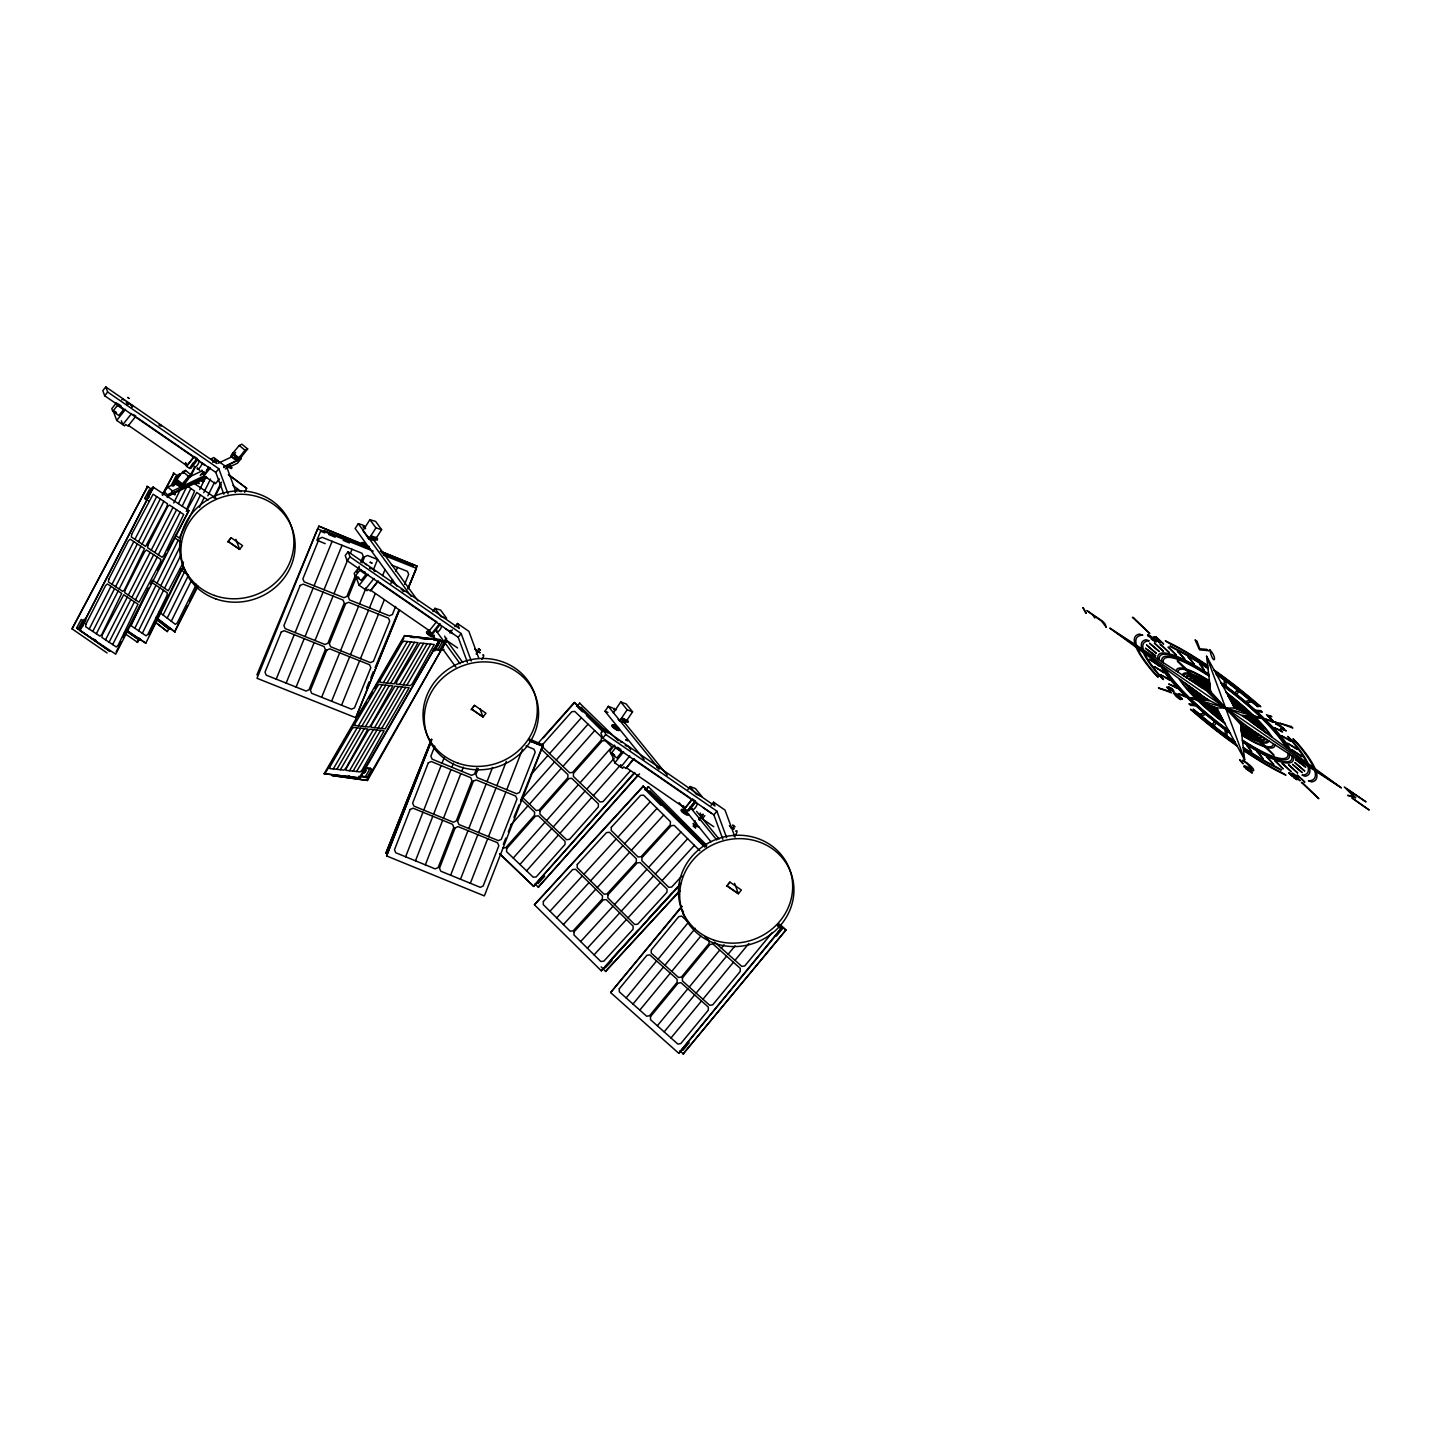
<?xml version="1.0" encoding="UTF-8"?>
<svg xmlns="http://www.w3.org/2000/svg" width="1441" height="1441" viewBox="0 0 1441 1441"><rect width="100%" height="100%" fill="white"/><g stroke="black" fill="none" stroke-linecap="round" stroke-linejoin="round"><path stroke-width="1.5" d="M683.304 914.188L683.304 911.108M438.803 643.19L437.47 645.802M370.193 568.529L369.58 567.556L370.859 568.655M1182.467 675.199L1182.557 674.748A54.542 11.132 38.5 0 1 1188.285 673.163L1189.383 673.397M1183.709 676.009L1183.782 675.685A53.011 10.826 38.5 0 1 1189.329 674.136L1190.302 674.352M1185.565 677.198L1185.601 677.09A50.705 10.357 38.5 0 1 1190.914 675.613L1191.653 675.775M1265.666 738.801L1265.648 738.909A50.705 10.357 38.5 0 1 1260.335 740.386L1259.578 740.224M1267.522 740.008L1267.468 740.314A53.011 10.826 38.5 0 1 1261.902 741.863L1260.947 741.647M1268.764 740.8L1268.674 741.25A54.542 11.132 38.5 0 1 1262.946 742.854L1261.848 742.601M197.075 482.033L195.904 483.816L193.923 481.978M196.3 482.195L199.11 482.933M437.344 644.92L438.01 644.109L437.362 645.046M613.812 727.507L612.569 726.624L613.65 727.165M627.862 722.031L626.565 719.978L626.493 721.509L623.791 720.482C624.98 718.681 622.296 718.14 623.305 720.302L621.269 718.537L619.72 720.842L625.142 722.914L626.691 720.608L627.862 722.031L628.366 721.257L621.792 717.762L627.141 709.783L620.747 701.893L615.397 709.891L614.226 708.468L613.704 709.224L614.875 710.665L613.326 712.971M685.916 812.184L683.124 809.806L684.385 810.689M530.27 741.07L542.753 746.168L484.356 895.906L386.602 855.918L431.904 739.467M431.255 741.539L386.602 855.918M434.804 746.114L430.895 756.183L432.156 759.191L471.603 775.33L474.521 774.033L476.881 767.999M405.623 856.783L422.952 812.22M423.78 810.112L441.108 765.549M442.009 763.226L444.368 757.137M415.476 860.817L432.804 816.254M433.633 814.147L450.979 769.584M451.88 767.26L453.447 763.208M425.347 864.852L442.675 820.289M443.504 818.182L460.832 773.619M461.732 771.295L463.318 767.242M478.25 768.575L475.908 774.61L477.169 777.6L516.617 793.739L519.535 792.46L535.205 752.184L533.945 749.176L526.055 745.952M450.637 875.209L467.965 830.646M468.793 828.539L486.139 783.976M487.022 781.634L492.552 767.459M460.49 879.244L477.836 834.681M478.664 832.574L495.992 788.011M496.893 785.669L506.349 761.37M470.36 883.279L487.688 838.716M488.517 836.609L505.863 792.046M506.746 789.704L522.507 749.194M431.381 739.359L385.81 853.396L431.543 739.341M503.323 844.354L505.809 838.122M508.295 831.907L511.609 823.622M513.933 817.389L519.066 804.943M520.561 800.8L543.095 744.817L528.577 738.747M276.204 679.125L294.234 634.67M295.099 632.563L313.147 588.108M314.066 585.785L332.114 541.33M286.147 683.106L304.195 638.651M305.06 636.544L323.09 592.089M324.027 589.747L342.075 545.292M296.107 687.069L314.156 642.614M315.021 640.506L333.051 596.052M333.988 593.728L347.929 559.378M350.379 553.308L352.018 549.273M355.08 576.31L346.921 596.412L343.949 597.691L304.123 581.804L302.862 578.832L319.181 538.646L322.154 537.349L361.979 553.236L363.222 556.226L360.79 562.242M356.702 572.293L359.151 566.259M356.467 576.868L348.326 596.97L349.569 599.942L389.394 615.829L392.366 614.532L395.627 606.499M362.177 562.801L364.627 556.784L367.599 555.487L377.56 559.468L373.471 569.573M321.649 697.264L339.68 652.809M340.544 650.702L358.593 606.247M359.529 603.923L366.086 587.748M331.61 701.245L349.641 656.79M350.505 654.664L368.554 610.209M369.472 607.886L375.218 593.746M382.604 575.553L385.053 569.501M341.553 705.207L359.602 660.753M360.466 658.645L378.497 614.19M379.433 611.867L384.351 599.744M390.925 583.569L392.564 579.534M395.843 571.447L397.482 567.412M404.597 584.398L408.686 574.347L407.425 571.375L391.502 565.016M399.445 609.759L355.783 717.708L399.553 609.831M416.287 568.276L407.875 589.009L416.395 568.33L383.396 555.145M363.006 544.788L318.785 526.127L256.894 674.892M366.554 688.204L369.022 681.917M370.841 677.864L373.327 671.596M375.146 667.543L399.121 609.597M408.668 586.955L417.169 566.205L380.28 551.183L417.278 566.295M362.43 771.692L362.339 770.467M126.97 404.543L128.519 403.66L126.16 402.219M233.55 457.554L235.694 459.247L233.91 457.445M365.456 528.126L364.627 526.379L365.257 528.163M428.842 633.464L427.581 632.599L428.697 633.085M167.264 497.487L169.245 493.47M173.19 485.455L179.765 473.711L173.839 485.743M173.731 502.981L180.467 489.31M178.45 503.557L187.114 485.977L194.607 491.039L186.736 509.177M182.196 506.097L190.86 488.499M186.303 511.483L196.733 492.462L207.99 500.063M134.842 628.24L156.006 585.262M157.015 583.209L178.198 540.231M200.479 495.002L179.314 537.979L175.55 535.458M138.588 630.78L159.771 587.784M160.78 585.748L180.99 544.716M199.416 507.304L204.244 497.523M142.335 633.301L163.517 590.324M164.526 588.27L180.9 555.055M183.493 562.08L168.291 590.81L153.268 580.687M149.125 634.887L181.728 568.691M126.574 630.383L145.793 643.208L183.349 566.979M199.669 489.562L205.451 477.89M203.757 492.678L210.512 479.06M207.828 495.794L214.601 482.177M213.754 497.631L221.428 482.159M214.331 498.064L221.049 484.536M163.103 615.001L184.34 572.221M167.192 618.117L188.429 575.337L180.251 569.105M171.281 621.233L191.545 580.381M235.171 492.498L237.117 488.607M196.444 584.271L177.261 622.944L175.37 624.349L159.014 611.885M198.083 586.145L174.667 631.806L187.546 605.85M189.528 601.852L196.462 587.874M244.664 492.318L246.645 488.319L229.029 474.918M82.371 626.907L85.884 619.954L84.28 619.18L79.903 627.898L81.489 628.654M79.687 630.438L153.466 487.184L79.687 630.438L115.748 654.178L188.897 510.6L152.836 486.878M89.198 629.069L110.975 586.325M112.02 584.307L133.779 541.582M134.914 539.348L156.691 496.605M92.782 631.428L114.541 588.703M115.586 586.667L137.363 543.941M138.498 541.708L160.257 498.982M162.149 494.857L173.929 473.224L162.779 495.164M96.349 633.788L118.126 591.062M119.153 589.027L140.93 546.301M142.065 544.068L163.842 501.342M105.517 639.858L127.276 597.132M128.321 595.097L150.098 552.371M151.233 550.138L172.992 507.412M109.084 642.218L130.861 599.492M131.888 597.457L153.665 554.731M154.799 552.497L176.577 509.772M112.668 644.577L134.427 601.852M135.472 599.816L157.231 557.091M158.366 554.857L180.143 512.131M116.127 651.872L121.206 641.893M123.242 637.913L148.639 588.054L131.077 625.718L146.099 635.823L147.901 634.31L167.048 595.439L167.264 592.845L152.26 582.722L150.44 584.253M150.657 584.073L152.692 580.093M157.771 570.114L165.895 554.173M167.931 550.174L188.897 510.6M139.201 638.201L137.165 642.2L139.831 638.507M1186.808 678.009L1187.096 677.45A49.156 10.033 38.5 0 1 1191.959 676.586L1192.572 676.73M1188.717 679.251L1188.897 678.891A46.851 9.565 38.5 0 1 1193.544 678.063L1193.941 678.153M1189.996 680.08L1190.104 679.846A45.319 9.258 38.5 0 1 1194.589 679.053L1194.841 679.107M1261.235 735.937L1261.127 736.153A45.319 9.258 38.5 0 1 1256.642 736.963L1256.39 736.891M1262.514 736.747L1262.334 737.108A46.851 9.565 38.5 0 1 1257.705 737.936L1257.291 737.846M1264.423 737.99L1264.135 738.549A49.156 10.033 38.5 0 1 1259.272 739.413L1258.659 739.269M189.636 476.791L194.715 466.866M190.266 477.061L195.346 467.154M154.565 621.701L167.39 631.572L169.426 627.61M72.05 628.852L147.594 486.536L72.05 628.852L107.084 652.953M144.73 498.442L149.27 489.814L150.837 490.606L146.316 499.234L144.73 498.442L148.459 500.91M76.607 628.078L81.182 619.468L82.767 620.26L78.192 628.87L109.822 651.332L76.607 628.078L78.192 628.87M433.759 648.846L438.1 649.351L442.855 640.939L444.404 641.893L439.649 650.323L435.308 649.819M361.259 776.033L365.438 776.645L370.229 768.233L371.778 769.206L366.987 777.618L358.629 776.393M366.897 780.067L446.224 641.191L367.509 780.464L332.024 775.51L367.509 780.464M324.153 773.709L404.435 635.625L439.703 639.534L360.034 777.996L324.153 773.709L360.034 777.996M324.765 774.105L340.598 746.87M342.85 742.98L356.431 719.653M358.683 715.763L366.608 702.145M368.86 698.255L372.264 692.419M374.516 688.528L382.441 674.928M384.693 671.038L392.618 657.42M394.87 653.53L403.912 637.967M333.285 768.936L357.17 727.831M358.323 725.886L382.207 684.781M383.45 682.638L407.353 641.551M336.834 769.332L360.736 728.227M361.871 726.282L385.774 685.177M387.017 683.034L410.919 641.947M340.4 769.71L364.303 728.624M365.438 726.678L389.322 685.574M390.583 683.43L414.468 642.326M349.533 770.737L373.417 729.632M374.57 727.687L398.455 686.582M399.697 684.439L423.6 643.352M353.081 771.133L376.984 730.029M378.118 728.083L402.021 686.979M403.264 684.835L427.166 643.731M356.647 771.511L380.55 730.425M381.685 728.48L405.569 687.375M406.83 685.232L430.715 644.127M359.421 777.6L439.703 639.534M361.025 776.195L365.888 767.855M365.564 528.703L362.952 525.082L358.269 523.659L355.152 528.541L397.176 586.361M368.914 538.916L370.373 536.628L376.065 538.376L374.606 540.663L368.914 538.916L362.916 530.666L364.375 528.379L363.276 526.866L364.681 526.379M376.299 539.6L372.877 538.556L376.227 538.664L375.813 537.853L377.164 539.871L376.551 537.601L381.613 529.658L375.615 521.408L369.923 519.661L364.861 527.604L363.762 526.109M370.373 536.628L372.372 538.412L370.859 535.854L375.921 527.91L369.923 519.661M432.912 611.506L434.93 608.336L440.622 610.083L446.62 618.333L440.928 616.586L434.93 608.336M644.163 759.515L604.986 711.26L608.282 706.342L612.731 708.035M614.55 709.837L614.226 708.468M615.073 709.747L616.388 709.729M622.422 719.96L621.792 717.762M627.213 719.834L632.563 711.836L626.187 703.965L620.747 701.893M687.861 789.686L690.005 786.498L695.427 788.551L701.821 796.423L696.399 794.369L690.005 786.498M444.152 641.245L446.458 638.129M175.928 483.275L167.84 487.112L164.094 491.813L168.777 495.722L172.542 491.021L204.136 475.872L169.011 495.434M443.99 642.2L446.692 638.705L444.062 642.29M699.551 818.722L701.947 815.624M700.182 817.876L702.776 814.525M699.407 818.83L703.064 814.129M227.732 542.05L231.154 537.745L242.592 545.635L239.62 549.363L228.182 541.492L231.154 537.745M471.135 709.674L474.539 705.37L485.977 713.259L483.005 716.988L471.567 709.116L474.539 705.37M699.119 819.01L701.875 815.534M726.516 886.413L729.939 882.108L741.376 889.998L738.404 893.744L726.966 885.855L729.939 882.108M212.746 462.399L215.303 459.193L216.907 463.588L105.787 386.909L102.815 390.637L104.689 395.771L215.826 472.432L223.823 494.173M104.689 395.771L107.661 392.024L105.787 386.909M112.776 411.333L117.478 405.425L116.487 402.741L111.786 408.632L112.776 411.333L118.864 415.512L123.548 409.622L117.478 405.425M133.581 414.558L135.904 416.161L128.015 426.086L125.673 424.483L124.592 425.852L116.721 420.43L125.547 409.352M131.635 413.531L122.809 424.627L121.368 420.736M128.339 425.329L186.862 465.695L193.923 456.833L137.237 417.71M186.573 466.38L194.373 456.581L197.363 458.634L189.546 468.433L186.573 466.38L185.403 463.209M206.369 470.396L208.927 467.208M219.302 478.934L215.466 483.744L204.028 475.854L210.404 467.839M215.826 472.432L218.798 468.703L107.661 392.024M454.906 626.655L457.445 623.449L459.301 628.456L348.164 551.777L345.192 555.505L347.083 560.639L458.202 637.318L467.46 662.482M347.083 560.639L350.055 556.892L348.164 551.777M355.17 576.202L359.854 570.294L358.863 567.61L354.162 573.5L355.17 576.202L361.241 580.399L365.942 574.491L364.951 571.807M378.299 581.029L370.391 590.954L368.067 589.351L366.969 590.72L359.097 585.298L367.923 574.22M365.185 589.495L374.012 578.417M436.767 621.449L428.95 631.248L431.922 633.32L439.739 623.503M449.808 633.049L452.348 629.843M458.202 637.318L461.174 633.572L350.055 556.892M711.025 805.393L713.583 802.187L714.988 806.023L603.869 729.344L600.879 733.073L602.77 738.206L713.889 814.885L722.878 839.274M602.77 738.206L605.742 734.46L603.869 729.344M610.858 753.769L615.541 747.861L614.55 745.177L609.867 751.067L610.858 753.769L616.928 757.966L621.629 752.058L620.639 749.374L617.595 747.267M633.986 758.596L626.078 768.521L623.755 766.918L622.656 768.287L614.803 762.865L623.629 751.788M620.873 767.062L629.699 755.985M692.004 799.269L684.943 808.149L626.421 767.765L633.482 758.885L690.167 798.008M684.637 808.815L692.455 799.016L695.427 801.07L687.627 810.887L684.637 808.815L683.484 805.663M694.976 801.322L687.915 810.202L688.87 810.851L695.931 801.989M713.745 826.738L702.307 818.83L704.847 815.642M713.889 814.885L716.861 811.139L605.742 734.46M185.583 482.591L180.107 487.004L174.361 482.249L182.863 471.639L185.511 470.396L191.257 475.152L185.583 482.591L183.709 482.627M176.577 481.042C176.414 478.826 179.639 481.276 177.081 481.456L181.872 484.806L175.64 480.267L177.081 481.456M183.043 473.459L185.511 470.396M181.404 485.023L188.609 476.395L191.257 475.152M180.107 487.004L181.872 484.806M232.649 453.357L230.758 456.077L236.522 460.832L239.152 459.571L247.672 448.962L241.926 444.206L239.278 445.467L232.649 453.357L232.974 454.852C229.317 450.943 241.908 461.354 236.882 458.076C239.368 458.058 236.27 455.266 236.378 457.662L233.568 454.113M233.406 454.816L235.658 452.384M236.522 460.832L245.024 450.222L247.672 448.962M223.679 466.722L241.259 458.49L237.477 463.191L225.354 468.937M699.389 819.659L702.217 816.164L699.461 819.749M699.191 819.461L702.037 815.966M782.535 928.472L781.67 927.914L775.546 935.461L776.411 936.02L782.535 928.472L779.203 925.482M699.227 819.947L703.154 814.705M777.474 925.842L781.13 929.013L678.729 1053.263L610.624 992.579L681.737 906.299M682.097 906.533L610.624 992.579M626.133 997.929L656.61 960.949M658.069 959.202L688.546 922.222L681.701 916.116L678.801 916.602L651.242 950.033L651.224 953.095L678.567 977.484L681.485 977.016L709.044 943.585L709.044 940.523L704.955 936.848M632.977 1004.035L663.454 967.055M664.895 965.29L695.373 928.31M639.804 1010.123L670.281 973.143M671.74 971.396L700.83 936.092M657.33 1025.776L687.807 988.796M689.266 987.049L719.743 950.069M721.329 948.124L724.102 944.756M664.175 1031.864L694.652 994.884M696.111 993.137L726.588 956.158M728.173 954.23L735.09 945.818M671.002 1037.97L701.479 1000.991M702.938 999.243L733.415 962.264M735 960.318L748.852 943.513M772.304 932.507L744.763 965.938L741.845 966.425L714.502 942.036M780.788 928.779L678.729 1053.263M785.939 930.021L683.196 1053.875L785.939 930.021L781.022 925.554M538.61 742.601L574.239 702.451L605.238 732.064M543.401 737.81L574.563 702.686M530.558 775.042L547.904 755.48M549.561 753.607L581.389 717.762M554.587 761.875L522.777 797.72L536.124 810.508L539.078 810.148L567.826 777.744L567.934 774.664L541.24 749.086M556.244 760.001L588.054 724.157M510.582 825.369L527.928 805.807M529.459 804.114L561.269 768.269M562.927 766.396L594.737 730.551M513.248 858.061L545.058 822.217M546.571 820.523L578.381 784.679M580.057 782.805L611.867 746.96L605.184 740.566L602.23 740.926L573.482 773.331L573.374 776.411L600.086 801.989L603.022 801.628L630.347 770.845M519.931 864.456L551.741 828.611M553.254 826.918L585.064 791.073M586.721 789.2L614.19 758.236M526.613 870.85L558.424 835.005M559.937 833.312L591.747 797.467M593.404 795.594L620.873 764.631M499.631 853.793L533.53 886.251L634.49 772.52M533.53 886.251L634.815 772.754M576.526 706.36L579.822 703.244M637.715 775.312L538.25 887.188L639.534 773.871M679.846 885.098L601.329 970.82L534.413 904.768L643.118 786.084L703.694 845.849M643.425 786.3L534.413 904.768M645.226 789.848L648.576 786.786L645.55 790.082M549.976 911.252L582.326 875.93M583.875 874.255L616.226 838.914M617.919 837.077L650.269 801.736M556.694 917.881L589.045 882.558M590.594 880.883L622.944 845.561M624.637 843.705L656.988 808.383M563.413 924.528L595.763 889.205M597.313 887.53L629.663 852.207M631.356 850.352L663.707 815.03M580.651 941.567L613.001 906.245M614.55 904.57L646.901 869.247M648.594 867.392L680.945 832.069M587.37 948.214L619.72 912.874M621.269 911.216L653.62 875.876M655.313 874.039L687.663 838.698M594.088 954.843L626.439 919.52M627.988 917.845L660.338 882.522M662.031 880.667L694.382 845.345M681.953 875.858L671.722 887.026L668.75 887.314L641.875 860.745L641.984 857.647L671.236 825.711L674.226 825.423L699.75 850.658M681.035 883.225L601.329 970.82M611.524 958.949L637.859 930.274M648.36 918.836L671.758 893.348M679.576 890.79L605.562 971.396L679.882 891.006M1193.202 682.151L1193.49 681.845A41.483 8.466 38.5 0 1 1196.228 681.359L1197.129 681.485M1245.961 726.03L1273.844 755.12L1240.593 724.463L1210.656 691.536L1177.387 660.897C1201.848 686.474 1226.615 712.737 1256.084 732.586L1341.247 787.795L1252.553 723.022C1236.792 709.206 1214.439 706.792 1198.678 692.977L1109.984 628.222L1195.273 683.304A39.177 7.998 38.5 0 1 1197.867 682.836L1198.516 682.926M1256.084 732.586L1255.958 732.694A39.177 7.998 38.5 0 1 1253.364 733.163L1252.715 733.073M1258.029 733.847L1257.741 734.153A41.483 8.466 38.5 0 1 1255.003 734.64L1254.102 734.514M201.092 474.557L203.974 471.657L201.128 474.503M200.227 475.476L203.415 472.288M695.427 820.956L694.544 821.568L696.579 823.766M127.366 404.255L128.591 403.642A8.268 2.576 -55.4 0 1 130.032 404.182M442.711 650.089L443.918 649.387M1198.498 685.592L1198.678 685.484A35.341 7.223 38.5 0 1 1200.587 685.304L1200.821 685.34M1252.733 730.425L1252.553 730.515A35.341 7.223 38.5 0 1 1250.644 730.695L1250.41 730.659M366.158 545.346L364.105 544.122L366.59 546.121M431.994 634.706L429.256 633.374M695.12 824.522L696.705 826.197L692.941 823.766L693.986 823.225M698.957 827.026L694.904 825.927M168.903 495.596L206.063 476.539M223.661 467.514L241.259 458.49M174.361 482.249L176.991 481.006M188.05 477.547L202.19 470.847M218.366 463.191L232.505 456.491M241.512 456.635L241.079 455.644M168.777 495.722L207.18 477.547M686.51 812.85L683.628 811.031L684.997 811.283M372.931 538.556L371.616 537.583L372.372 538.412M368.536 546.896A4.269 1.405 32.5 0 1 366.266 547.85A4.269 1.405 32.5 0 1 361.565 544.104A4.269 1.405 32.5 0 1 364.645 543.797L363.726 542.897L364.249 543.905M127.456 403.93L127.601 403.012M622.818 721.257L621.846 721.166M627.033 721.707L625.718 720.716L626.493 721.509M616.028 726.786L612.983 726.012L617.252 728.263L615.037 726.354L616.478 727.543M1201.956 687.825L1203.145 687.771M1249.149 728.209L1248.086 728.227M614.605 755.498L612.191 753.517L613.2 753.967M502.801 848.047L505.755 847.686L534.503 815.282L534.611 812.202L521.264 799.413M542.753 746.168L530.108 741.07M731.127 827.062L733.865 828.827L730.119 826.251L732.406 827.8M1209.197 700.668L1191.023 697.966L1216.708 707.999L1234.523 708.017L1260.209 718.032L1242.034 715.348M373.363 537.799L372.192 536.791L372.787 537.601M376.731 538.826L377.65 539.114M428.391 634.112L427.509 633.211M539.33 744.385L529.009 740.17M198.101 468.919L199.813 470.432M623.791 720.482L622.512 719.491L623.305 720.302M440.334 639.93L404.435 635.625M410.289 637.174L414.63 637.661M421.15 638.417L427.671 639.174M434.173 639.93L442.855 640.939M437.902 641.155L444.404 641.893M96.025 640.615L93.107 639.138M430.967 639.192L411.351 636.634L416.341 637.588M435.326 639.768L446.224 641.191M420.682 638.165L425.041 638.723M433.759 639.876L446.836 641.587M1199.434 683.899L1198.948 683.827A37.646 7.691 38.5 0 0 1196.462 684.277L1195.165 683.412M1201.668 686.294L1201.758 686.312A33.755 6.899 38.5 0 0 1199.921 686.528M1249.491 729.704L1249.563 729.704A33.755 6.899 38.5 0 0 1251.382 729.542M1251.797 732.1L1252.283 732.172A37.646 7.691 38.5 0 0 1254.769 731.74M366.05 767.621L370.229 768.233M365.51 768.287L369.689 768.9M128.988 398.473L127.835 397.356L128.789 398.418M1196.174 680.512L1196.21 680.53A43.014 8.79 38.5 0 0 1191.905 681.269M1255.021 735.468L1255.075 735.486A43.014 8.79 38.5 0 0 1259.326 734.73M1184.664 668.624L1184.844 668.678A62.215 12.699 38.5 0 0 1176.324 670.948L1176.324 671.218M1186.285 669.092L1186.465 669.146A62.215 12.699 38.5 0 1 1208.621 680.314L1209.413 680.818M1185.925 669.831L1185.979 669.849A60.306 12.321 38.5 0 0 1177.837 672.082L1177.837 672.19M1187.636 670.335L1187.672 670.335A60.306 12.321 38.5 0 1 1209.161 681.179L1209.467 681.377M1191.023 697.966L1260.209 718.032M1263.559 745.663L1263.595 745.681A60.306 12.321 38.5 0 1 1242.088 734.838L1241.764 734.622M1265.252 746.15L1265.306 746.168A60.306 12.321 38.5 0 0 1273.394 743.916L1273.394 743.916M1264.946 746.906L1264.766 746.852A62.215 12.699 38.5 0 1 1242.61 735.685L1241.818 735.198M1266.387 747.339L1266.567 747.393A62.215 12.699 38.5 0 0 1274.907 745.051L1274.907 744.781M375.921 527.91L381.613 529.658M363.276 526.866L364.195 527.154M370.859 535.854L376.551 537.601M1191.707 674.082L1193.022 674.532A54.542 11.132 38.5 0 1 1208.206 682.187L1209.665 683.088M1192.788 675.072L1193.941 675.469A53.011 10.826 38.5 0 1 1208.693 682.926L1209.72 683.556M1194.409 676.586L1195.31 676.892A50.705 10.357 38.5 0 1 1209.431 684.007L1209.81 684.241M1195.508 677.576L1196.228 677.828A49.156 10.033 38.5 0 1 1207.72 683.43L1209.864 684.691M1197.129 679.089L1197.615 679.251A46.851 9.565 38.5 0 1 1208.549 684.583L1209.936 685.412M1198.228 680.08L1198.534 680.188A45.319 9.258 38.5 0 1 1209.107 685.358L1209.99 685.88M1199.849 681.593L1199.903 681.611A43.014 8.79 38.5 0 1 1209.954 686.51L1210.08 686.582M1251.328 734.406L1251.382 734.424A43.014 8.79 38.5 0 1 1241.277 729.488L1241.151 729.416M1253.022 735.919L1252.697 735.811A45.319 9.258 38.5 0 1 1242.124 730.641L1241.241 730.137M1254.102 736.927L1253.616 736.747A46.851 9.565 38.5 0 1 1242.682 731.416L1241.295 730.605M1255.723 738.422L1255.003 738.17A49.156 10.033 38.5 0 1 1243.511 732.568L1241.367 731.308M1256.822 739.431L1255.922 739.107A50.705 10.357 38.5 0 1 1241.8 731.992L1241.422 731.758M1258.443 740.926L1257.291 740.53A53.011 10.826 38.5 0 1 1242.538 733.091L1241.512 732.46M1259.524 741.917L1258.209 741.467A54.542 11.132 38.5 0 1 1243.025 733.811L1241.566 732.911M176.468 482.825L179.35 485.779M627.141 709.783L632.563 711.836M604.986 711.26L607.958 712.394M621.269 718.537L627.015 720.752M1200.947 682.602L1202.226 683.106A41.483 8.466 38.5 0 1 1208.711 686.258L1210.134 687.069M1202.605 684.115L1203.523 684.475A39.177 7.998 38.5 0 1 1209.647 687.465L1210.656 691.536M1203.703 685.123L1204.388 685.412A37.646 7.691 38.5 0 1 1210.278 688.276M1205.36 686.655L1205.685 686.781A35.341 7.223 38.5 0 1 1209.738 688.69L1210.35 689.032M1244.772 728.335L1244.682 728.299A33.755 6.899 38.5 0 1 1240.827 726.48M1245.889 729.344L1245.546 729.218A35.341 7.223 38.5 0 1 1241.494 727.309L1240.593 724.463M1247.528 730.875L1246.843 730.605A37.646 7.691 38.5 0 1 1240.953 727.723L1240.881 726.985M1248.627 731.884L1247.708 731.524A39.177 7.998 38.5 0 1 1241.584 728.534L1240.953 727.723M1250.284 733.415L1249.005 732.911A41.483 8.466 38.5 0 1 1242.52 729.74L1241.097 728.948M369.923 548.679L324.027 530.432M382.189 553.452L413.459 565.899M373.219 551.11L317.614 528.901L257.002 678.279L355.783 717.708M318.893 526.199L363.979 544.572M324.765 532.936L320.623 531.243L316.876 540.249L325.198 543.653M328.674 534.467L335.159 537.187M343.21 540.393L349.442 542.933M246.645 488.319L228.398 474.647M1208.134 689.212L1210.512 690.311M1243.097 726.786L1240.719 725.688M1209.251 690.239L1210.566 690.851M1241.98 725.76L1240.665 725.165M179.873 475.206L178.27 474.485L173.965 483.203L175.568 483.924M93.377 639.029L95.754 640.308M153.503 488.589L151.899 487.833L147.486 496.497L149.071 497.271M625.196 745.285L626.601 746.096M617.469 728.407L618.279 729.2L617.018 728.444M202.316 463.209L204.712 465.101L202.244 463.209M478.538 651.53L480.123 652.845L478.178 651.26M348.29 776.051L350.541 776.969L349.424 775.997M369.869 538.105L371.688 538.286M369.58 538.232L372.03 539.15L372.102 538.232M201.038 479.331L201.488 479.006M365.438 776.645L366.987 777.618M438.1 649.351L439.649 650.323M1291.46 774.195L1288.758 772.736L1292.973 775.006L1297.008 779.761L1293.712 777.726L1292.163 774.718M233.568 455.338L232.974 454.852M236.954 458.13L236.378 457.662M202.623 481.096L202.352 481.24M180.539 484.32L179.891 483.78M176.757 484.068L175.352 483.564L176.396 484.842M1196.462 684.277L1205.27 689.969M437.974 641.641L439.505 642.632L434.606 650.972L433.075 649.981M686.799 813.553L685.754 813.102L687.447 813.553M1208.621 674.01L1206.279 672.461A85.649 17.49 38.5 0 0 1157.789 658.393L1157.952 659.312M1208.693 674.568L1206.711 673.253A83.722 17.094 38.5 0 0 1159.303 659.51L1159.447 660.284M1208.783 675.451L1207.414 674.532A80.66 16.481 38.5 0 0 1161.734 661.293L1161.842 661.833M1208.855 676.009L1207.846 675.325A78.733 16.085 38.5 0 0 1163.265 662.392L1163.337 662.788M1242.376 740.008L1243.403 740.674A78.733 16.085 38.5 0 0 1287.966 753.607L1287.894 753.211M1242.448 740.548L1243.835 741.467A80.66 16.481 38.5 0 0 1289.497 754.724L1289.389 754.183M1242.538 741.449L1244.52 742.745A83.722 17.094 38.5 0 0 1291.929 756.489L1291.784 755.732M1242.61 741.989L1244.952 743.538A85.649 17.49 38.5 0 0 1293.442 757.606L1293.279 756.705M114.884 411.369L116.037 412.288M172.434 493.524L174.937 494.803L174.307 493.362M194.643 483.726L216.33 498.478M174.451 537.709L180.701 541.924M127.204 630.672L145.793 643.208M1207.648 665.544L1205.144 663.851A115.226 23.524 38.5 0 0 1169.209 642.704L1165.301 640.867L1170.146 643.803A113.299 23.146 38.5 0 1 1205.487 664.571L1207.702 666.084M1207.936 668.066L1206.711 667.237A106.382 21.723 38.5 0 0 1173.532 647.711L1169.93 646.018L1174.469 648.792A104.472 21.345 38.5 0 1 1207.054 667.958L1208.008 668.606M1243.241 747.393L1244.177 748.041A104.472 21.345 38.5 0 0 1276.762 767.206L1281.319 769.998L1277.699 768.287A106.382 21.723 38.5 0 1 1244.52 748.78L1243.295 747.951M1243.529 749.914L1245.745 751.427A113.299 23.146 38.5 0 0 1281.085 772.214L1285.93 775.132L1282.022 773.295A115.226 23.524 38.5 0 1 1246.087 752.166L1243.583 750.455M581.66 707.783L580.831 707.207L607.868 733.037M730.587 826.576L731.308 827.026M729.416 825.765L733.865 828.827M146.964 486.229L151.287 489.075M1109.984 628.222L1341.247 787.795M457.445 623.449L468.883 631.338L478.88 658.465M713.583 802.187L725.021 810.094L735 837.203M215.303 459.193L226.741 467.1L235.784 491.651M127.132 402.85L128.465 403.786M436.317 621.701L377.776 581.317L370.715 590.198L429.238 630.582M439.289 623.755L440.244 624.421L433.183 633.283L432.228 632.635M445.485 628.708L452.474 633.536M475.89 649.693L478.79 651.692M359.854 570.294L365.942 574.491M118 403.786L121.044 405.876M703.028 807.536L711.674 813.517M615.541 747.861L621.629 752.058M457.626 647.982L446.17 640.092L444.711 636.093M471.567 709.098L483.005 716.988L479.943 708.666M228.164 541.474L239.62 549.363L235.91 539.312M726.966 885.837L738.404 893.744L734.568 883.297M173.298 472.936L178.81 476.791M124.286 633.175L137.796 642.488M1213.934 669.885L1216.456 671.65A115.226 23.524 38.5 0 1 1256.012 702.614L1260.767 706.738L1255.507 702.704A113.299 23.146 38.5 0 0 1216.618 672.263L1214.367 670.677M1215.934 673.577L1217.159 674.442A106.382 21.723 38.5 0 1 1253.688 703.028L1258.083 706.847L1253.184 703.118A104.472 21.345 38.5 0 0 1217.321 675.036L1216.366 674.37M1234.865 741.629L1233.91 740.962A104.472 21.345 38.5 0 1 1198.047 712.899L1193.166 709.17L1197.543 712.989A106.382 21.723 38.5 0 0 1234.072 741.557L1235.297 742.421M1236.864 745.321L1234.613 743.754A113.299 23.146 38.5 0 1 1195.724 713.313L1190.464 709.26L1195.219 713.403A115.226 23.524 38.5 0 0 1234.775 744.349L1237.297 746.114M240.107 456.437L241.404 457.139M234.09 454.545L236.954 456.923M237.477 457.337L238.395 458.112M234.379 458.418L236 459.103M177.675 480.718L180.557 483.095M181.062 483.528L181.98 484.284M1220.653 682.295L1223.067 684.043A85.649 17.49 38.5 0 1 1290.686 750.095L1291.298 751.319M1221.085 683.124L1223.121 684.583A83.722 17.094 38.5 0 1 1289.227 749.14L1289.749 750.185M1221.788 684.421L1223.211 685.448A80.66 16.481 38.5 0 1 1286.885 747.645L1287.245 748.365M1222.22 685.232L1223.265 685.988A78.733 16.085 38.5 0 1 1285.426 746.69L1285.696 747.231M1229.011 730.785L1227.966 730.029A78.733 16.085 38.5 0 1 1165.805 669.308L1165.535 668.786M1229.443 731.596L1228.02 730.551A80.66 16.481 38.5 0 1 1164.346 668.372L1163.986 667.651M1230.146 732.893L1228.11 731.416A83.722 17.094 38.5 0 1 1162.004 666.859L1161.482 665.832M1230.578 733.703L1228.164 731.956A85.649 17.49 38.5 0 1 1160.545 665.904L1159.933 664.697M125.835 630.365L139.831 640.452L125.997 630.87M645.82 789.956L645.064 789.398L660.915 805.339M1226.039 692.292L1226.867 692.905A62.215 12.699 38.5 0 1 1253.076 715.114L1253.328 715.348M1226.489 693.103L1226.831 693.355A60.306 12.321 38.5 0 1 1252.229 714.88L1252.301 714.952M1224.742 722.896L1224.418 722.643A60.306 12.321 38.5 0 1 1199.002 701.119L1199.002 701.119M1225.192 723.724L1224.364 723.112A62.215 12.699 38.5 0 1 1198.155 700.902L1197.903 700.65M228.435 466.109L232.001 467.911L229.713 465.191M200.389 479.439L203.775 481.366L202.442 479.241M199.921 480.033L203.307 481.942L202.677 480.519M172.019 492.282L175.406 494.209L174.073 492.083M362.844 544.41L363.78 544.536M1227.84 695.625L1229.425 696.832A54.542 11.132 38.5 0 1 1247.384 712.052L1249.149 713.727M1228.2 696.291L1229.317 697.138A53.011 10.826 38.5 0 1 1246.771 711.926L1248.32 713.385M1228.759 697.318L1229.155 697.606A50.705 10.357 38.5 0 1 1245.853 711.764L1247.059 712.899M1222.49 718.699L1222.076 718.393A50.705 10.357 38.5 0 1 1205.378 704.235L1204.172 703.1M1223.031 719.707L1221.914 718.861A53.011 10.826 38.5 0 1 1204.46 704.073L1202.911 702.614M1223.391 720.374L1221.806 719.167A54.542 11.132 38.5 0 1 1203.847 703.947L1202.082 702.289M233.028 485.491L241.205 491.723M182.629 568.114L185.349 570.186M155.916 617.324L175.28 632.077M157.051 618.387L174.667 631.806M1229.119 697.984L1231.479 699.84A49.156 10.033 38.5 0 1 1245.24 711.656L1246.213 712.575M1229.677 699.029L1231.208 700.218A46.851 9.565 38.5 0 1 1244.322 711.476L1244.97 712.088M1230.056 699.714L1231.01 700.47A45.319 9.258 38.5 0 1 1243.709 711.368L1244.123 711.764M1230.614 700.74L1230.74 700.848A43.014 8.79 38.5 0 1 1242.79 711.188L1242.862 711.26M1220.635 715.258L1220.491 715.15A43.014 8.79 38.5 0 1 1208.441 704.811L1208.441 704.811M1221.193 716.285L1220.221 715.529A45.319 9.258 38.5 0 1 1207.522 704.631L1207.108 704.253M1221.554 716.988L1220.041 715.781A46.851 9.565 38.5 0 1 1206.91 704.523L1206.279 703.91M1222.112 718.014L1219.752 716.177A49.156 10.033 38.5 0 1 1205.991 704.361L1205.018 703.424M357.422 577.12L358.917 577.931L358.431 577.157M155.178 621.99L167.39 631.572M234.253 457.517L235.676 458.742M234.397 458.742L232.974 457.517M1230.992 701.461L1232.595 702.74A41.483 8.466 38.5 0 1 1240.359 709.404L1242.016 710.935M1210.224 687.789L1206.567 656.231L1232.199 703.028A39.177 7.998 38.5 0 1 1239.548 709.332L1240.737 710.431M1241.025 728.209L1244.664 759.767L1219.032 712.971A39.177 7.998 38.5 0 1 1211.701 706.666L1210.494 705.568M1220.239 714.556L1218.636 713.259A41.483 8.466 38.5 0 1 1210.872 706.594L1209.215 705.063M157.231 619.594L169.317 629.321L155.682 618.891M227.102 465.983L231.353 468.613L230.02 466.488M1231.569 702.524L1233.262 704.919A35.341 7.223 38.5 0 1 1238.179 709.206L1238.612 709.602M1219.662 713.493L1217.969 711.079A35.341 7.223 38.5 0 1 1213.052 706.81L1212.62 706.396M239.278 445.467L245.024 450.222M233.136 453.122L238.882 457.878M219.626 462.291L213.88 457.536L211.233 458.796L215.538 462.363M196.426 481.654L198.912 483.708M182.863 471.639L188.609 476.395M184.142 482.609L185.006 483.329M176.721 479.313L182.467 484.068M176.234 479.529L177.153 480.303M167.84 487.112L172.542 491.021M1233.568 706.216L1236.468 708.774M1217.681 709.783L1214.763 707.243M613.686 754.327L614.55 755.228M234.181 458.256L233.226 457.517M1233.982 706.991L1235.603 708.432M1217.249 709.008L1215.628 707.567M619.234 720.662L618.153 719.329M778.32 924.942L781.67 927.914M779.041 923.843L785.597 929.787M679.918 1050.885L683.556 1054.091M369.058 537.835L368.049 536.448M368.572 538.61L367.563 537.205M1239.89 710.107L1238.99 709.278A37.646 7.691 38.5 0 0 1231.947 703.226M1237.639 709.152L1237.765 709.278A33.755 6.899 38.5 0 0 1232.956 705.099M1211.341 705.892L1212.241 706.72A37.646 7.691 38.5 0 0 1219.284 712.773M574.239 702.451L604.914 731.83M499.973 854.027L533.854 886.485M1255.345 717.312L1255.597 717.564A62.215 12.699 38.5 0 1 1271.917 736.891L1272.169 737.342M1254.607 717.204L1254.679 717.276A60.306 12.321 38.5 0 1 1270.476 736.009L1270.584 736.189M1177.387 660.897L1273.844 755.12M1196.624 698.795L1196.552 698.741A60.306 12.321 38.5 0 1 1180.755 679.99L1180.647 679.81M1195.886 698.687L1195.634 698.435A62.215 12.699 38.5 0 1 1179.332 679.107L1179.062 678.657M579.498 703.01L618.243 740.674M577.769 707.261L582.506 711.854M586.469 715.529L603.004 731.83M535.043 884.072L538.592 887.422M706.468 846.678L649.657 790.929L705.676 846.137M643.118 786.084L704.973 847.2M648.252 786.57L706.756 845.273M601.167 966.875L605.886 971.612M1252.391 716.879L1253.994 718.501A54.542 11.132 38.5 0 1 1265.18 731.758L1265.774 732.676M1251.797 716.789L1253.202 718.212A53.011 10.826 38.5 0 1 1264.063 731.091L1264.477 731.722M1250.896 716.663L1251.995 717.762A50.705 10.357 38.5 0 1 1262.388 730.083L1262.55 730.317M1250.302 716.573L1251.202 717.474A49.156 10.033 38.5 0 1 1260.227 727.903L1261.253 729.362M1249.419 716.429L1249.995 717.024A46.851 9.565 38.5 0 1 1258.605 726.985L1259.254 727.921M1248.825 716.357L1249.203 716.735A45.319 9.258 38.5 0 1 1257.525 726.354L1257.939 726.948M1247.942 716.213L1247.996 716.285A43.014 8.79 38.5 0 1 1255.904 725.417L1255.958 725.507M1203.235 699.714L1203.307 699.786A43.014 8.79 38.5 0 1 1195.346 690.581L1195.346 690.581M1202.406 699.66L1202.028 699.281A45.319 9.258 38.5 0 1 1193.706 689.645L1193.292 689.05M1201.812 699.569L1201.236 698.975A46.851 9.565 38.5 0 1 1192.626 689.032L1191.977 688.077M1200.929 699.425L1200.029 698.525A49.156 10.033 38.5 0 1 1191.005 688.096L1189.978 686.636M1200.335 699.353L1199.236 698.237A50.705 10.357 38.5 0 1 1188.843 685.916L1188.699 685.682M1199.434 699.209L1198.029 697.786A53.011 10.826 38.5 0 1 1187.168 684.907L1186.754 684.277M1198.84 699.119L1197.237 697.498A54.542 11.132 38.5 0 1 1186.051 684.241L1185.457 683.322M1247.33 716.123L1248.717 717.582A41.483 8.466 38.5 0 1 1253.814 723.472L1254.607 724.517M1246.429 715.997L1247.438 717.042A39.177 7.998 38.5 0 1 1252.247 722.607L1252.553 723.022M1245.835 715.907L1246.573 716.681A37.646 7.691 38.5 0 1 1251.202 722.031M1244.934 715.781L1245.294 716.159A35.341 7.223 38.5 0 1 1248.681 719.978L1249.077 720.482M1244.322 715.691L1244.448 715.799A33.755 6.899 38.5 0 1 1247.672 719.473M1206.801 700.2L1206.91 700.326A33.755 6.899 38.5 0 1 1203.631 696.597M1206.297 700.236L1205.937 699.84A35.341 7.223 38.5 0 1 1202.551 696.021L1202.154 695.517M1205.397 700.092L1204.658 699.317A37.646 7.691 38.5 0 1 1200.029 693.968M1204.802 700.002L1203.793 698.957A39.177 7.998 38.5 0 1 1198.984 693.391L1198.678 692.977M1203.901 699.876L1202.514 698.435A41.483 8.466 38.5 0 1 1197.417 692.545L1196.624 691.482M1243.421 715.547L1245.474 717.852M1207.828 700.452L1205.757 698.146M1242.808 715.457L1243.961 716.753M1208.423 700.542L1207.27 699.245M451.465 631.806L450.511 630.419M1148.459 636.328C1163.571 644.469 1137.832 628.942 1153.647 638.381C1159.735 644.415 1145.937 635.265 1153.322 640.506A5.746 1.171 38.5 0 0 1155.826 641.821L1156.276 641.893A5.746 1.171 38.5 0 0 1155.484 639.696L1148.099 634.58A5.746 1.171 38.5 0 0 1148.387 636.274M696.597 811.391L719.095 839.076M608.282 706.342L659.005 768.828M690.005 806.996L716.771 839.977M679.161 802.619L710.971 841.814M623.917 721.815L667.255 775.222M447.052 640.867L462.741 662.464M179.08 484.987L176.667 483.492M376.065 538.376L377.164 539.871M358.269 523.659L411.171 596.412M436.281 630.978L460.093 663.725M428.697 629.717L436.587 640.561M441.865 647.838L455.896 667.147M373.435 539.528L418.034 600.933M114.163 411.351L116.487 412.792M617.432 727.831L618.675 728.57L617.432 727.831A4.269 1.135 33.9 0 1 617.757 730.335A4.269 1.135 33.9 0 1 612.173 726.516A4.269 1.135 33.9 0 1 614.767 726.192M1232.541 704.325L1234.523 708.017M1216.708 707.999L1218.69 711.674M1315.093 768.701L1314.606 767.513A115.226 23.524 38.5 0 0 1297.422 743.052L1293.009 738.819L1296.234 742.475A113.299 23.146 38.5 0 1 1313.129 766.522L1313.562 767.567M1308.032 763.532L1307.78 762.955A106.382 21.723 38.5 0 0 1291.911 740.368L1287.75 736.423L1290.722 739.773A104.472 21.345 38.5 0 1 1306.303 761.965L1306.483 762.397M1144.748 653.602L1144.929 654.034A104.472 21.345 38.5 0 0 1160.509 676.225L1163.481 679.576L1159.321 675.631A106.382 21.723 38.5 0 1 1143.452 653.043L1143.199 652.467M1137.669 648.432L1138.102 649.477A113.299 23.146 38.5 0 0 1154.998 673.541L1158.222 677.18L1153.809 672.947A115.226 23.524 38.5 0 1 1136.625 648.486L1136.138 647.315M1206.567 656.231L1244.664 759.767M716.861 811.139L726.66 837.743M700.146 812.994L702.307 818.83M614.803 762.865L611.939 755.084A8.268 2.576 -55.4 0 1 612.029 752.977M461.174 633.572L471.261 660.969M359.097 585.298L356.251 577.517A8.268 2.576 -55.4 0 1 356.215 575.932M218.798 468.703L228.056 493.885M201.902 470.09L204.028 475.854M185.799 462.813L186.862 465.695M116.721 420.43L113.857 412.648A8.268 2.576 -55.4 0 1 113.767 411.532M1316.137 771.511L1316.48 772.574A115.226 23.524 38.5 0 1 1311.724 781.905L1308.464 780.842L1310.283 780.68A113.299 23.146 38.5 0 0 1314.967 771.511L1314.66 770.557M1309.347 767.116L1309.509 767.639A106.382 21.723 38.5 0 1 1305.114 776.249L1302.016 775.168L1303.691 775.006A104.472 21.345 38.5 0 0 1307.996 766.558L1307.87 766.144M1143.361 649.855L1143.235 649.441A104.472 21.345 38.5 0 1 1147.54 640.993L1149.216 640.831L1146.117 639.75A106.382 21.723 38.5 0 0 1141.722 648.378L1141.884 648.9M1136.571 645.442L1136.283 644.505A113.299 23.146 38.5 0 1 1140.948 635.319L1142.767 635.157L1139.507 634.094A115.226 23.524 38.5 0 0 1134.769 643.425L1135.094 644.487M1218.347 710.971A33.755 6.899 38.5 0 1 1213.646 706.883M1206.621 687.771A33.755 6.899 38.5 0 1 1210.476 689.591M688.654 814.147A4.269 1.135 33.9 0 1 684.799 813.048A4.269 1.135 33.9 0 1 681.485 809.608A4.269 1.135 33.9 0 1 685.358 810.707M688.258 814.759A4.269 1.135 33.9 0 1 684.691 813.859A4.269 1.135 33.9 0 1 681.089 810.454A4.269 1.135 33.9 0 1 684.007 810.779M687.393 813.282A4.269 1.135 33.9 0 1 688.204 814.381M617.036 726.75A4.269 1.135 33.9 0 1 618.603 729.83A4.269 1.135 33.9 0 1 612.731 726.102A4.269 1.135 33.9 0 1 615.181 725.58M620.206 742.025A8.268 2.576 -55.4 0 1 622.026 742.421M657.69 767.891A8.268 2.576 -55.4 0 1 659.6 768.611M656.862 767.314A8.268 2.576 -55.4 0 1 658.771 768.828M629.051 747.717A8.268 2.576 -55.4 0 1 630.51 749.86M627.574 746.042A8.268 2.576 -55.4 0 1 628.096 746.618M629.897 747.843A8.268 2.576 -55.4 0 1 630.005 748.545M735.558 831.205A3.855 1.207 -55.4 0 1 736.963 831.997A3.855 1.207 -55.4 0 1 734.226 836.338M729.866 826.486A3.855 1.207 -55.4 0 1 730.587 827.927M696.994 803.303A3.855 1.207 -55.4 0 1 695.156 807.933A3.855 1.207 -55.4 0 1 692.4 808.887M433.939 634.959A4.269 1.405 32.5 0 1 432.264 636.129A4.269 1.405 32.5 0 1 427.455 632.941A4.269 1.405 32.5 0 1 428.301 631.23M433.795 636.111A4.269 1.405 32.5 0 1 428.77 635.121A4.269 1.405 32.5 0 1 427.905 631.842M368.932 546.283A4.269 1.405 32.5 0 1 366.644 547.238L366.5 547.166A4.269 1.405 32.5 0 1 361.943 543.491A4.269 1.405 32.5 0 1 365.041 543.185M365.239 564.242A8.268 2.576 -55.4 0 1 366.338 564.854M359.259 569.591A8.268 2.576 -55.4 0 1 359.728 568.925M402.723 590.108A8.268 2.576 -55.4 0 1 403.93 591.404M401.156 589.747A8.268 2.576 -55.4 0 1 403.012 591.729M373.994 570.078A8.268 2.576 -55.4 0 1 374.912 571.375M370.967 568.511A8.268 2.576 -55.4 0 1 372.408 569.051M374.192 570.276A8.268 2.576 -55.4 0 1 374.282 571.393M476.323 650.63A3.855 1.207 -55.4 0 1 476.16 654.106M482.627 654.989A3.855 1.207 -55.4 0 1 483.672 655.817A3.855 1.207 -55.4 0 1 481.816 659.366M441.198 625.664A3.855 1.207 -55.4 0 1 439.127 630.78A3.855 1.207 -55.4 0 1 436.965 630.311M121.71 399.787A8.268 2.576 -55.4 0 1 123.944 399.986M159.212 425.653A8.268 2.576 -55.4 0 1 161.428 425.852M159.158 424.735A8.268 2.576 -55.4 0 1 160.708 425.96M130.591 405.425A8.268 2.576 -55.4 0 1 132.5 406.938M131.815 405.407A8.268 2.576 -55.4 0 1 131.833 407.01M208.08 467.172A3.855 1.207 -55.4 0 1 205.901 472.234A3.855 1.207 -55.4 0 1 203.649 472.036M192.896 463.245A3.855 1.207 -55.4 0 1 192.428 463.732M201.074 462.849A3.855 1.207 -55.4 0 1 201.578 464.849A3.855 1.207 -55.4 0 1 198.462 468.901A3.855 1.207 -55.4 0 1 197.345 467.695M198.678 460.778A3.855 1.207 -55.4 0 1 197.201 465.353A3.855 1.207 -55.4 0 1 194.355 466.218M619.306 988.76L619.306 991.822L646.649 1016.229L649.549 1015.743L677.108 982.312L677.126 979.25L649.783 954.861L646.865 955.329L619.306 988.76M650.521 1016.607L650.503 1019.67L677.846 1044.077L680.764 1043.59L708.306 1010.159L708.324 1007.097L680.981 982.69L678.063 983.176L650.521 1016.607M682.44 977.881L682.44 980.943L709.783 1005.332L712.683 1004.863L740.242 971.432L740.26 968.352L712.917 943.963L709.999 944.449L682.44 977.881M506.692 848.587L506.566 851.667L533.278 877.245L536.232 876.867L564.98 844.48L565.088 841.4L538.394 815.822L535.44 816.182L506.692 848.587M540.015 811.049L539.907 814.129L566.601 839.707L569.555 839.328L598.303 806.942L598.429 803.862L571.717 778.284L568.763 778.644L540.015 811.049M543.005 744.132L542.897 747.213L569.609 772.79L572.545 772.43L601.311 740.026L601.419 736.945L574.707 711.386L571.753 711.746L543.005 744.132M543.383 901.508L543.257 904.606L570.132 931.174L573.122 930.886L602.356 898.95L602.482 895.852L575.607 869.283L572.635 869.571L543.383 901.508M574.058 931.823L573.932 934.921L600.807 961.489L603.797 961.201L633.031 929.265L633.157 926.167L606.283 899.598L603.311 899.886L574.058 931.823M577.283 864.492L577.157 867.608L604.031 894.177L607.003 893.888L636.256 861.952L636.382 858.836L609.507 832.286L606.517 832.574L577.283 864.492M607.958 894.825L607.832 897.923L634.706 924.492L637.679 924.203L666.931 892.267L667.057 889.169L640.182 862.601L637.192 862.889L607.958 894.825M611.326 827.314L611.2 830.43L638.075 856.999L641.047 856.711L670.299 824.774L670.425 821.658L643.551 795.108L640.561 795.396L611.326 827.314M693.301 826.035L695.553 827.818L693.301 826.035M1245.348 767.044C1245.6 771.385 1253.994 771.007 1252.157 773.241L1243.745 766.63L1244.303 765.585L1251.815 768.954L1246.753 763.352A6.683 1.369 38.5 0 0 1242.881 760.956C1239.692 757.624 1252.841 766.234 1253.616 769.8A8.844 1.801 38.5 0 1 1252.769 770.701L1245.348 767.044M364.033 772.916L366.212 770.233L364.033 772.916M1154.925 637.3L1159.969 642.92L1154.655 638.093A4.719 0.973 38.5 0 1 1153.719 636.778L1156.06 637.57L1154.925 637.3M366.122 546.391L367.437 547.202L366.122 546.391M430.751 635.679L432.066 636.472L430.805 635.625M431.147 635.067L432.444 635.859L431.147 635.067M1168.219 687.969C1177.405 695.859 1156.943 680.296 1173.118 690.779C1165.517 681.701 1182.268 698.669 1168.219 687.969M363.871 771.547L364.519 770.755L363.871 771.547M364.807 772.142L365.456 771.349L364.843 772.016M85.92 624.151L85.631 626.691L99.933 636.147L101.735 634.598L121.692 593.422L107.409 583.965L105.607 585.514L85.92 624.151M102.221 634.941L101.951 637.498L116.235 646.937L118.036 645.388L138.012 604.211L123.71 594.755L102.221 634.941M108.723 579.39L108.435 581.948L122.737 591.386L124.538 589.837L144.496 548.661L130.212 539.204L128.411 540.753L108.723 579.39M125.043 590.18L124.755 592.737L139.038 602.194L160.527 562.008L160.816 559.45L146.514 550.012L144.712 551.561L125.043 590.18M131.635 534.431L131.347 536.971L145.631 546.427L167.12 506.259L167.408 503.702L153.106 494.245L131.635 534.431M147.937 545.22L147.648 547.76L161.95 557.217L163.752 555.668L183.709 514.491L169.426 505.034L167.624 506.584L147.937 545.22M370.175 562.314L372.138 563.179L370.229 562.224M625.862 739.881L627.826 740.746L625.916 739.791M330.115 766.486L329.719 768.539L343.967 770.106L345.858 768.215L367.851 729.02L353.621 727.435L351.712 729.326L330.115 766.486M346.362 768.287L345.966 770.341L360.214 771.908L362.105 770.016L384.099 730.821L369.869 729.236L367.959 731.127L346.362 768.287M355.152 723.436L354.756 725.489L368.986 727.057L370.895 725.183L392.889 685.97L378.659 684.403L355.152 723.436M371.4 725.237L371.003 727.291L385.233 728.858L409.136 687.771L394.906 686.204L371.4 725.237M380.298 680.188L379.902 682.241L394.132 683.827L418.034 642.722L403.786 641.155L401.895 643.046L380.298 680.188M396.527 681.989L396.149 684.043L410.379 685.628L412.288 683.736L434.281 644.523L420.033 642.956L396.527 681.989M1208.513 650.684L1199.488 649.837L1195.093 639.858L1196.967 641.137L1199.759 648.756L1206.747 649.351L1208.513 650.684M1181.35 698.921L1182.413 699.353A5.692 1.171 38.5 0 0 1180.665 697.228L1179.891 696.525A5.692 1.171 38.5 0 0 1175.009 693.139L1173.568 693.067L1176.126 696.381A5.692 1.171 38.5 0 0 1180.629 699.606L1174.865 693.841L1181.35 698.921M613.866 725.219L615.127 726.102L613.866 725.219M681.809 811.211L683.07 812.094L681.881 811.193M682.223 810.599L683.484 811.481L682.277 810.581M410.163 809.482L394.492 849.758L395.753 852.748L435.2 868.887L438.136 867.608L453.789 827.332L452.528 824.324L413.081 808.185L410.163 809.482M428.319 762.793L412.648 803.087L413.909 806.077L453.357 822.217L456.293 820.938L471.964 780.644L470.703 777.654L431.255 761.514L428.319 762.793M455.176 827.891L439.505 868.184L440.766 871.175L480.213 887.314L483.149 886.035L498.82 845.759L497.559 842.751L458.112 826.612L455.176 827.891M473.35 781.22L457.68 821.514L458.94 824.504L498.388 840.643L501.306 839.364L516.977 799.071L515.716 796.08L476.269 779.941L473.35 781.22M281.301 632.005L265 672.19L266.243 675.163L306.068 691.05L309.04 689.753L325.36 649.567L324.099 646.595L284.273 630.708L281.301 632.005M300.196 585.424L283.895 625.61L285.138 628.6L324.964 644.487L327.954 643.19L344.255 603.004L343.012 600.032L303.186 584.145L300.196 585.424M326.747 650.125L310.445 690.311L311.688 693.301L351.514 709.188L354.486 707.891L370.805 667.705L369.562 664.733L329.737 648.846L326.747 650.125M345.66 603.563L329.341 643.749L330.601 646.721L370.427 662.608L373.399 661.329L389.7 621.143L388.458 618.153L348.632 602.266L345.66 603.563M1274.15 722.103L1266.459 714.754L1271.809 716.645L1268.098 715.889L1274.15 722.103M173.514 493.524L174.703 494.497L173.677 493.561M229.93 467.352L231.118 468.325L229.984 467.352M175.712 476.593L171.299 485.275L172.884 486.031L177.297 477.349L175.712 476.593M118.81 405.191L121.224 407.173L118.883 405.173M361.187 570.06L363.6 572.041L361.187 570.06M616.892 747.627L619.306 749.608L616.892 747.627M1146.604 645.046L1156.258 653.313L1146.604 645.046M1214.187 721.959L1212.674 724.066L1214.475 725.507L1215.988 723.4L1214.187 721.959M1236.756 690.491L1235.243 692.599L1237.044 694.04L1238.558 691.932L1236.756 690.491M1294.973 762.703L1304.627 770.953L1294.973 762.703M196.913 458.886L189.834 467.767L190.788 468.415L197.867 459.553L196.913 458.886M688.294 1042.221L682.079 1049.696L682.944 1050.255L689.158 1042.78L688.294 1042.221M543.761 875.75L537.277 882.991L538.105 883.567L544.608 876.326L543.761 875.75M1355.621 797.72L1347.587 795.36L1353.477 796.207L1344.291 786.93L1366.014 801.898L1347.425 789.38L1355.621 797.702M611.254 960.066L604.662 967.217L605.454 967.74L612.047 960.607L611.254 960.066M1168.525 686.925L1170.452 688.077L1168.525 686.925M616.55 728.48L617.793 729.344L616.55 728.48M616.136 729.092L617.396 729.957L616.352 729.11M685.394 813.679L686.636 814.543L685.484 813.679M1106.31 627.357L1101.554 621.071L1094.836 616.388L1094.746 618.009L1092.98 615.091L1086.856 610.57L1102.113 620.909A5.458 1.117 38.5 0 1 1105.157 624.241L1106.31 627.357M1275.573 723.688L1284.345 729.074L1280.707 725.76A4.719 0.973 38.5 0 0 1278.815 724.661L1275.573 723.688M1278.725 723.454L1274.204 721.689L1278.725 723.454M1280.545 728.552L1286.183 730.749L1280.545 728.552M1352.126 798.062L1368.95 809.878L1352.126 798.062M1163.571 643.965L1156.06 636.958L1163.571 643.965M1294.162 775.168L1299.89 780.59L1294.162 775.168M1304.681 781.995L1298.377 776.231C1300.503 782.193 1284.147 766.324 1297.332 776.609L1297.26 774.916L1304.681 781.995M1083.02 607.706L1086.028 613.218L1083.02 607.706M1209.72 649.729C1213.628 667.075 1218.239 658.429 1209.72 649.729M478.52 648.594L480.447 650.179L478.52 648.594M732.857 825.207L734.766 826.792L732.857 825.207M1239.638 759.767L1242.971 763.658L1239.638 759.767M1149.612 643.316L1159.176 651.422L1149.612 643.316M1203.523 713.187L1200.479 714.034L1202.226 715.493L1205.27 714.646L1203.523 713.187M1249.023 700.506L1245.979 701.353L1247.708 702.83L1250.752 701.983L1249.023 700.506M1292.613 764.432L1302.178 772.538L1292.613 764.432M1289.407 773.601L1292.289 776.159L1289.515 773.637M476.953 650.431L474.882 649.008L476.953 650.431M1154.475 643.172L1163.445 651.296L1154.475 643.172M1193.4 704.271L1188.897 703.838L1190.536 705.315L1195.039 705.748L1193.4 704.271M1260.713 710.683L1256.192 710.269L1257.831 711.746L1262.334 712.178L1260.713 710.683M1288.596 764.775L1297.584 772.916L1288.596 764.775M1133.455 617.631L1132.392 617.306L1149.792 633.572L1133.455 617.631M1161.104 644.613L1160.023 644.307L1169.263 652.593L1161.104 644.613M1170.11 691.392L1158.402 687.987L1171.587 692.833L1170.11 691.392M1184.07 695.445L1178.216 693.733L1185.565 696.886L1184.07 695.445M1271.52 720.806L1265.666 719.113L1273.015 722.265L1271.52 720.806M1291.352 726.57L1279.644 723.166L1292.829 728.011L1291.352 726.57M1283.048 763.73L1281.968 763.424L1291.208 771.692L1283.048 763.73M1302.502 782.751L1301.439 782.427L1318.839 798.692L1302.502 782.751M1169.299 647.621L1168.021 647.099L1176.45 655.241L1169.299 647.621M1175.766 686.925L1168.705 684.007L1177.063 688.312L1175.766 686.925M1281.229 730.623L1274.168 727.687L1282.526 732.01L1281.229 730.623M1276.06 761.298L1274.781 760.776L1283.21 768.918L1276.06 761.298M1178.9 652.125L1177.423 651.386L1184.862 659.185L1178.9 652.125M1168.687 678.927L1160.599 674.856L1169.768 680.206L1168.687 678.927M1289.551 739.863L1281.463 735.793L1290.632 741.16L1289.551 739.863M1267.846 757.57L1266.387 756.813L1273.808 764.613L1267.846 757.57M1189.654 657.997L1188.032 657.06L1194.265 664.337L1189.654 657.997M1163.013 671.65L1154.097 666.517L1163.86 672.803L1163.013 671.65M1296.306 748.329L1287.371 743.196L1297.134 749.482L1296.306 748.329M1258.587 752.598L1256.966 751.68L1263.217 758.939L1258.587 752.598M1201.272 665.094L1199.542 663.995L1204.442 670.551L1201.272 665.094M1158.888 665.274L1149.342 659.203L1159.465 666.264L1158.888 665.274M1301.313 755.805L1291.784 749.752L1301.889 756.795L1301.313 755.805M1248.518 746.546L1246.789 745.447L1251.689 752.004L1248.518 746.546M1226.039 682.277L1224.22 680.927L1224.274 684.241L1226.093 685.592L1226.039 682.277M1155.61 655.781L1145.559 648.342L1155.61 655.781M1305.654 767.062L1295.621 759.623L1305.654 767.062M1226.957 731.758L1225.138 730.407L1225.192 733.721L1227.03 735.072L1226.957 731.758M215.736 598.88A57.604 53.461 -20.2 0 0 294.721 539.024A57.604 53.461 -20.2 0 0 203.595 506.782A57.604 53.461 -20.2 0 0 215.736 598.88M214.493 595.475A57.604 53.461 -20.2 0 0 293.46 535.602A57.604 53.461 -20.2 0 0 202.334 503.377A57.604 53.461 -20.2 0 0 214.493 595.475M714.538 943.261A57.604 53.461 -20.2 0 0 793.505 883.387A57.604 53.461 -20.2 0 0 702.379 851.163A57.604 53.461 -20.2 0 0 714.538 943.261M713.277 939.838A57.604 53.461 -20.2 0 0 792.244 879.965A57.604 53.461 -20.2 0 0 701.137 847.74A57.604 53.461 -20.2 0 0 713.277 939.838M459.139 766.504A57.604 53.461 -20.2 0 0 538.123 706.648A57.604 53.461 -20.2 0 0 446.998 674.406A57.604 53.461 -20.2 0 0 459.139 766.504M457.878 763.1A57.604 53.461 -20.2 0 0 536.863 703.226A57.604 53.461 -20.2 0 0 445.737 671.002A57.604 53.461 -20.2 0 0 457.878 763.1"/></g></svg>
